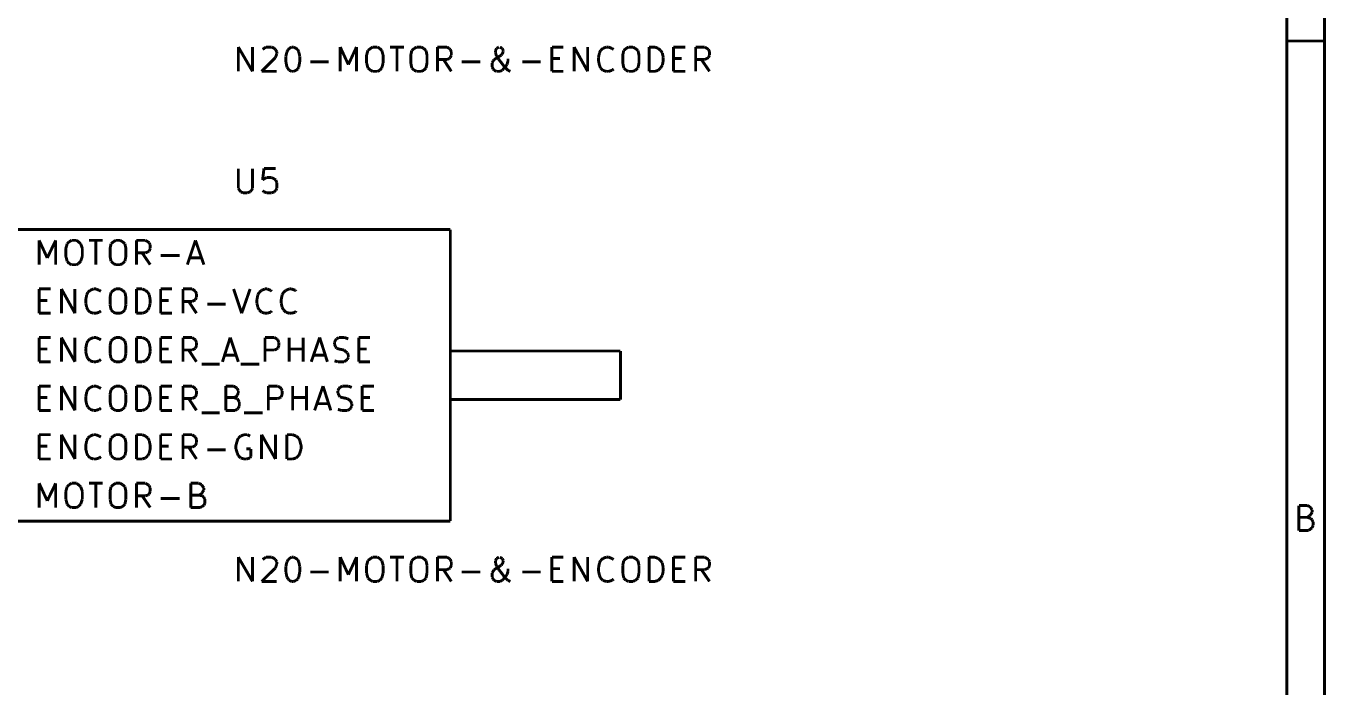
# Model space of a CAD drawing. Header units: millimetres. Extents: x 10 to 287, y 10 to 200.
# Drawn here: x 219.1 to 287.1, y 116.3 to 150.8 of the extents above; entities that cross this region are included whole.
import ezdxf

# ---------------------------------------------------------------- set-up
doc = ezdxf.new("R2010")
doc.units = ezdxf.units.MM
doc.layers.add('P', color=7, linetype='Continuous')

msp = doc.modelspace()

# ---------------------------------------------------------------- linework, layer by layer
at = {"layer": 'P', "const_width": 0.152}
for points in [[(286.985, 10.019), (286.985, 200.007)], [(285.009, 11.994), (285.009, 198.032)], [(230.223, 148.449), (230.223, 149.719)], [(230.223, 149.719), (230.964, 148.449)], [(230.964, 148.449), (230.964, 149.719)], [(231.493, 149.595), (231.563, 149.648)], [(231.563, 149.648), (231.669, 149.719)], [(231.669, 149.719), (231.969, 149.719)], [(231.969, 149.719), (232.11, 149.648)], [(232.11, 149.648), (232.163, 149.595)], [(232.163, 149.595), (232.234, 149.472)], [(232.234, 149.472), (232.234, 149.366)], [(232.71, 149.243), (232.763, 149.472)], [(232.763, 149.472), (232.833, 149.595)], [(232.833, 149.595), (232.886, 149.648)], [(232.886, 149.648), (233.01, 149.719)], [(233.01, 149.719), (233.116, 149.719)], [(233.116, 149.719), (233.239, 149.648)], [(233.239, 149.648), (233.327, 149.595)], [(233.327, 149.595), (233.38, 149.472)], [(233.38, 149.472), (233.433, 149.243)], [(235.55, 148.449), (235.55, 149.719)], [(235.55, 149.719), (235.973, 148.802)], [(235.973, 148.802), (236.396, 149.719)], [(236.396, 149.719), (236.396, 148.449)], [(236.926, 149.296), (236.996, 149.543)], [(236.996, 149.543), (237.137, 149.648)], [(237.137, 149.648), (237.243, 149.719)], [(237.243, 149.719), (237.49, 149.719)], [(237.49, 149.719), (237.613, 149.648)], [(237.613, 149.648), (237.719, 149.543)], [(237.719, 149.543), (237.79, 149.296)], [(238.143, 149.719), (238.883, 149.719)], [(238.513, 148.449), (238.513, 149.719)], [(239.236, 149.296), (239.289, 149.543)], [(239.289, 149.543), (239.413, 149.648)], [(239.413, 149.648), (239.554, 149.719)], [(239.554, 149.719), (239.783, 149.719)], [(239.783, 149.719), (239.907, 149.648)], [(239.907, 149.648), (240.03, 149.543)], [(240.03, 149.543), (240.083, 149.296)], [(240.63, 148.449), (240.63, 149.719)], [(240.63, 149.719), (241.124, 149.719)], [(241.124, 149.719), (241.247, 149.648)], [(241.247, 149.648), (241.3, 149.595)], [(241.3, 149.595), (241.353, 149.472)], [(241.353, 149.472), (241.353, 149.296)], [(243.664, 149.543), (243.717, 149.648)], [(243.664, 149.419), (243.664, 149.543)], [(243.717, 149.243), (243.664, 149.419)], [(243.717, 149.648), (243.84, 149.719)], [(243.893, 149.719), (244.016, 149.648)], [(244.016, 149.648), (244.069, 149.543)], [(244.069, 149.472), (244.016, 149.366)], [(244.069, 149.543), (244.069, 149.472)], [(246.609, 148.449), (246.609, 149.719)], [(246.609, 149.719), (247.209, 149.719)], [(247.773, 148.449), (247.773, 149.719)], [(247.773, 149.719), (248.479, 148.449)], [(248.479, 148.449), (248.479, 149.719)], [(249.043, 149.172), (249.096, 149.419)], [(249.096, 149.419), (249.149, 149.543)], [(249.149, 149.543), (249.273, 149.648)], [(249.273, 149.648), (249.449, 149.719)], [(249.449, 149.719), (249.573, 149.719)], [(249.573, 149.719), (249.749, 149.648)], [(249.749, 149.648), (249.837, 149.595)], [(250.313, 149.296), (250.366, 149.543)], [(250.366, 149.543), (250.49, 149.648)], [(250.49, 149.648), (250.613, 149.719)], [(250.613, 149.719), (250.843, 149.719)], [(250.843, 149.719), (250.966, 149.648)], [(250.966, 149.648), (251.107, 149.543)], [(251.107, 149.543), (251.16, 149.296)], [(251.689, 148.449), (251.689, 149.719)], [(251.689, 149.719), (251.989, 149.719)], [(251.989, 149.719), (252.166, 149.648)], [(252.166, 149.648), (252.289, 149.543)], [(252.289, 149.543), (252.377, 149.419)], [(252.377, 149.419), (252.43, 149.172)], [(252.959, 148.449), (252.959, 149.719)], [(252.959, 149.719), (253.577, 149.719)], [(254.123, 148.449), (254.123, 149.719)], [(254.123, 149.719), (254.6, 149.719)], [(254.6, 149.719), (254.706, 149.648)], [(254.706, 149.648), (254.794, 149.595)], [(254.794, 149.595), (254.847, 149.472)], [(254.847, 149.472), (254.847, 149.296)], [(286.985, 150.036), (285.009, 150.036)], [(232.163, 149.172), (231.44, 148.449)], [(232.234, 149.366), (232.163, 149.172)], [(232.71, 148.943), (232.71, 149.243)], [(232.763, 148.678), (232.71, 148.943)], [(233.433, 148.943), (233.38, 148.678)], [(233.433, 149.243), (233.433, 148.943)], [(233.98, 148.943), (234.95, 148.943)], [(236.926, 148.89), (236.926, 149.296)], [(236.996, 148.625), (236.926, 148.89)], [(237.79, 148.89), (237.719, 148.625)], [(237.79, 149.296), (237.79, 148.89)], [(239.236, 148.89), (239.236, 149.296)], [(239.289, 148.625), (239.236, 148.89)], [(240.083, 148.89), (240.03, 148.625)], [(240.083, 149.296), (240.083, 148.89)], [(241.124, 149.066), (240.63, 149.066)], [(241.353, 148.449), (240.947, 149.066)], [(241.247, 149.119), (241.124, 149.066)], [(241.3, 149.172), (241.247, 149.119)], [(241.353, 149.296), (241.3, 149.172)], [(241.9, 148.943), (242.87, 148.943)], [(243.54, 148.996), (243.487, 148.89)], [(243.487, 148.89), (243.487, 148.678)], [(243.593, 149.066), (243.54, 148.996)], [(243.963, 149.296), (243.593, 149.066)], [(243.84, 149.066), (243.717, 149.243)], [(244.14, 148.678), (243.84, 149.066)], [(244.016, 149.366), (243.963, 149.296)], [(244.069, 148.572), (244.263, 148.802)], [(244.263, 148.802), (244.316, 148.996)], [(244.316, 148.996), (244.316, 149.119)], [(245.057, 148.943), (246.027, 148.943)], [(246.609, 149.119), (247.033, 149.119)], [(249.043, 148.996), (249.043, 149.172)], [(249.096, 148.766), (249.043, 148.996)], [(249.149, 148.625), (249.096, 148.766)], [(250.313, 148.89), (250.313, 149.296)], [(250.366, 148.625), (250.313, 148.89)], [(251.16, 148.89), (251.107, 148.625)], [(251.16, 149.296), (251.16, 148.89)], [(252.377, 148.766), (252.289, 148.625)], [(252.43, 148.996), (252.377, 148.766)], [(252.43, 149.172), (252.43, 148.996)], [(252.959, 149.119), (253.383, 149.119)], [(254.6, 149.066), (254.123, 149.066)], [(254.847, 148.449), (254.423, 149.066)], [(254.706, 149.119), (254.6, 149.066)], [(254.794, 149.172), (254.706, 149.119)], [(254.847, 149.296), (254.794, 149.172)], [(231.44, 148.449), (232.234, 148.449)], [(232.833, 148.572), (232.763, 148.678)], [(232.886, 148.502), (232.833, 148.572)], [(233.01, 148.449), (232.886, 148.502)], [(233.116, 148.449), (233.01, 148.449)], [(233.239, 148.502), (233.116, 148.449)], [(233.327, 148.572), (233.239, 148.502)], [(233.38, 148.678), (233.327, 148.572)], [(237.137, 148.502), (236.996, 148.625)], [(237.243, 148.449), (237.137, 148.502)], [(237.49, 148.449), (237.243, 148.449)], [(237.613, 148.502), (237.49, 148.449)], [(237.719, 148.625), (237.613, 148.502)], [(239.413, 148.502), (239.289, 148.625)], [(239.554, 148.449), (239.413, 148.502)], [(239.783, 148.449), (239.554, 148.449)], [(239.907, 148.502), (239.783, 148.449)], [(240.03, 148.625), (239.907, 148.502)], [(243.487, 148.678), (243.54, 148.572)], [(243.54, 148.572), (243.593, 148.502)], [(243.593, 148.502), (243.717, 148.449)], [(243.717, 148.449), (243.893, 148.449)], [(243.893, 148.449), (244.016, 148.502)], [(244.016, 148.502), (244.069, 148.572)], [(244.316, 148.502), (244.14, 148.678)], [(244.44, 148.449), (244.316, 148.502)], [(247.209, 148.449), (246.609, 148.449)], [(249.273, 148.502), (249.149, 148.625)], [(249.449, 148.449), (249.273, 148.502)], [(249.573, 148.449), (249.449, 148.449)], [(249.749, 148.502), (249.573, 148.449)], [(249.837, 148.572), (249.749, 148.502)], [(250.49, 148.502), (250.366, 148.625)], [(250.613, 148.449), (250.49, 148.502)], [(250.843, 148.449), (250.613, 148.449)], [(250.966, 148.502), (250.843, 148.449)], [(251.107, 148.625), (250.966, 148.502)], [(251.989, 148.449), (251.689, 148.449)], [(252.166, 148.502), (251.989, 148.449)], [(252.289, 148.625), (252.166, 148.502)], [(253.577, 148.449), (252.959, 148.449)], [(230.223, 143.369), (230.223, 142.328)], [(230.964, 142.328), (230.964, 143.369)], [(231.563, 143.369), (231.493, 142.769)], [(232.181, 143.369), (231.563, 143.369)], [(231.493, 142.769), (231.563, 142.822)], [(231.563, 142.822), (231.704, 142.893)], [(231.704, 142.893), (231.969, 142.893)], [(231.969, 142.893), (232.11, 142.822)], [(232.11, 142.822), (232.181, 142.769)], [(232.181, 142.769), (232.234, 142.628)], [(232.234, 142.628), (232.234, 142.328)], [(230.223, 142.328), (230.293, 142.222)], [(230.293, 142.222), (230.346, 142.152)], [(230.346, 142.152), (230.47, 142.099)], [(230.47, 142.099), (230.699, 142.099)], [(230.699, 142.099), (230.84, 142.152)], [(230.84, 142.152), (230.911, 142.222)], [(230.911, 142.222), (230.964, 142.328)], [(231.563, 142.152), (231.493, 142.222)], [(231.704, 142.099), (231.563, 142.152)], [(231.969, 142.099), (231.704, 142.099)], [(232.11, 142.152), (231.969, 142.099)], [(232.181, 142.222), (232.11, 142.152)], [(232.234, 142.328), (232.181, 142.222)], [(241.3, 140.176), (218.44, 140.176)], [(241.3, 124.936), (241.3, 140.176)], [(219.816, 138.342), (219.816, 139.612)], [(219.816, 139.612), (220.239, 138.695)], [(220.239, 138.695), (220.68, 139.612)], [(220.68, 139.612), (220.68, 138.342)], [(221.209, 139.188), (221.28, 139.435)], [(221.209, 138.783), (221.209, 139.188)], [(221.28, 139.435), (221.386, 139.541)], [(221.386, 139.541), (221.509, 139.612)], [(221.509, 139.612), (221.774, 139.612)], [(221.774, 139.612), (221.862, 139.541)], [(221.862, 139.541), (221.985, 139.435)], [(221.985, 139.435), (222.074, 139.188)], [(222.074, 139.188), (222.074, 138.783)], [(222.426, 139.612), (223.132, 139.612)], [(222.779, 138.342), (222.779, 139.612)], [(223.52, 139.188), (223.573, 139.435)], [(223.52, 138.783), (223.52, 139.188)], [(223.573, 139.435), (223.696, 139.541)], [(223.696, 139.541), (223.82, 139.612)], [(223.82, 139.612), (224.049, 139.612)], [(224.049, 139.612), (224.173, 139.541)], [(224.173, 139.541), (224.296, 139.435)], [(224.296, 139.435), (224.349, 139.188)], [(224.349, 139.188), (224.349, 138.783)], [(224.896, 138.342), (224.896, 139.612)], [(224.896, 139.612), (225.372, 139.612)], [(225.372, 139.612), (225.496, 139.541)], [(225.496, 139.541), (225.566, 139.488)], [(225.566, 139.488), (225.619, 139.365)], [(225.619, 139.188), (225.566, 139.047)], [(225.619, 139.365), (225.619, 139.188)], [(227.559, 138.342), (227.983, 139.612)], [(227.983, 139.612), (228.424, 138.342)], [(221.28, 138.518), (221.209, 138.783)], [(221.386, 138.395), (221.28, 138.518)], [(221.985, 138.518), (221.862, 138.395)], [(222.074, 138.783), (221.985, 138.518)], [(223.573, 138.518), (223.52, 138.783)], [(223.696, 138.395), (223.573, 138.518)], [(224.296, 138.518), (224.173, 138.395)], [(224.349, 138.783), (224.296, 138.518)], [(225.372, 138.959), (224.896, 138.959)], [(225.619, 138.342), (225.196, 138.959)], [(225.496, 139.012), (225.372, 138.959)], [(225.566, 139.047), (225.496, 139.012)], [(226.166, 138.818), (227.154, 138.818)], [(227.683, 138.695), (228.3, 138.695)], [(221.509, 138.342), (221.386, 138.395)], [(221.774, 138.342), (221.509, 138.342)], [(221.862, 138.395), (221.774, 138.342)], [(223.82, 138.342), (223.696, 138.395)], [(224.049, 138.342), (223.82, 138.342)], [(224.173, 138.395), (224.049, 138.342)], [(219.816, 135.802), (219.816, 137.072)], [(219.816, 137.072), (220.416, 137.072)], [(219.816, 136.472), (220.239, 136.472)], [(220.98, 135.802), (220.98, 137.072)], [(220.98, 137.072), (221.686, 135.802)], [(221.686, 135.802), (221.686, 137.072)], [(222.25, 136.507), (222.303, 136.772)], [(222.25, 136.331), (222.25, 136.507)], [(222.303, 136.772), (222.356, 136.895)], [(222.356, 136.895), (222.479, 137.001)], [(222.479, 137.001), (222.656, 137.072)], [(222.656, 137.072), (222.779, 137.072)], [(222.779, 137.072), (222.956, 137.001)], [(222.956, 137.001), (223.044, 136.948)], [(223.52, 136.648), (223.573, 136.895)], [(223.52, 136.243), (223.52, 136.648)], [(223.573, 136.895), (223.696, 137.001)], [(223.696, 137.001), (223.82, 137.072)], [(223.82, 137.072), (224.049, 137.072)], [(224.049, 137.072), (224.173, 137.001)], [(224.173, 137.001), (224.296, 136.895)], [(224.296, 136.895), (224.349, 136.648)], [(224.349, 136.648), (224.349, 136.243)], [(224.896, 135.802), (224.896, 137.072)], [(224.896, 137.072), (225.196, 137.072)], [(225.196, 137.072), (225.372, 137.001)], [(225.372, 137.001), (225.496, 136.895)], [(225.496, 136.895), (225.566, 136.772)], [(225.566, 136.772), (225.619, 136.507)], [(225.619, 136.507), (225.619, 136.331)], [(226.166, 135.802), (226.166, 137.072)], [(226.166, 137.072), (226.766, 137.072)], [(226.166, 136.472), (226.589, 136.472)], [(227.33, 135.802), (227.33, 137.072)], [(227.33, 137.072), (227.806, 137.072)], [(227.806, 137.072), (227.912, 137.001)], [(227.912, 136.472), (227.806, 136.419)], [(227.912, 137.001), (227.983, 136.948)], [(227.983, 136.507), (227.912, 136.472)], [(227.983, 136.948), (228.036, 136.825)], [(228.036, 136.648), (227.983, 136.507)], [(228.036, 136.825), (228.036, 136.648)], [(229.976, 137.072), (230.399, 135.802)], [(230.399, 135.802), (230.84, 137.072)], [(231.193, 136.507), (231.246, 136.772)], [(231.193, 136.331), (231.193, 136.507)], [(231.246, 136.772), (231.316, 136.895)], [(231.316, 136.895), (231.44, 137.001)], [(231.44, 137.001), (231.616, 137.072)], [(231.616, 137.072), (231.722, 137.072)], [(231.722, 137.072), (231.916, 137.001)], [(231.916, 137.001), (231.969, 136.948)], [(232.463, 136.507), (232.516, 136.772)], [(232.463, 136.331), (232.463, 136.507)], [(232.516, 136.772), (232.586, 136.895)], [(232.586, 136.895), (232.71, 137.001)], [(232.71, 137.001), (232.886, 137.072)], [(232.886, 137.072), (232.992, 137.072)], [(232.992, 137.072), (233.204, 137.001)], [(233.204, 137.001), (233.239, 136.948)], [(220.416, 135.802), (219.816, 135.802)], [(222.303, 136.102), (222.25, 136.331)], [(222.356, 135.978), (222.303, 136.102)], [(222.479, 135.855), (222.356, 135.978)], [(222.656, 135.802), (222.479, 135.855)], [(222.779, 135.802), (222.656, 135.802)], [(222.956, 135.855), (222.779, 135.802)], [(223.044, 135.925), (222.956, 135.855)], [(223.573, 135.978), (223.52, 136.243)], [(223.696, 135.855), (223.573, 135.978)], [(223.82, 135.802), (223.696, 135.855)], [(224.049, 135.802), (223.82, 135.802)], [(224.173, 135.855), (224.049, 135.802)], [(224.296, 135.978), (224.173, 135.855)], [(224.349, 136.243), (224.296, 135.978)], [(225.196, 135.802), (224.896, 135.802)], [(225.372, 135.855), (225.196, 135.802)], [(225.496, 135.978), (225.372, 135.855)], [(225.566, 136.102), (225.496, 135.978)], [(225.619, 136.331), (225.566, 136.102)], [(226.766, 135.802), (226.166, 135.802)], [(227.806, 136.419), (227.33, 136.419)], [(228.036, 135.802), (227.63, 136.419)], [(228.6, 136.278), (229.57, 136.278)], [(231.246, 136.102), (231.193, 136.331)], [(231.316, 135.978), (231.246, 136.102)], [(231.44, 135.855), (231.316, 135.978)], [(231.616, 135.802), (231.44, 135.855)], [(231.722, 135.802), (231.616, 135.802)], [(231.916, 135.855), (231.722, 135.802)], [(231.969, 135.925), (231.916, 135.855)], [(232.516, 136.102), (232.463, 136.331)], [(232.586, 135.978), (232.516, 136.102)], [(232.71, 135.855), (232.586, 135.978)], [(232.886, 135.802), (232.71, 135.855)], [(232.992, 135.802), (232.886, 135.802)], [(233.204, 135.855), (232.992, 135.802)], [(233.239, 135.925), (233.204, 135.855)], [(219.816, 133.262), (219.816, 134.532)], [(219.816, 134.532), (220.416, 134.532)], [(220.98, 133.262), (220.98, 134.532)], [(220.98, 134.532), (221.686, 133.262)], [(221.686, 133.262), (221.686, 134.532)], [(222.356, 134.355), (222.479, 134.461)], [(222.479, 134.461), (222.656, 134.532)], [(222.656, 134.532), (222.779, 134.532)], [(222.779, 134.532), (222.956, 134.461)], [(222.956, 134.461), (223.044, 134.408)], [(223.573, 134.355), (223.696, 134.461)], [(223.696, 134.461), (223.82, 134.532)], [(223.82, 134.532), (224.049, 134.532)], [(224.049, 134.532), (224.173, 134.461)], [(224.173, 134.461), (224.296, 134.355)], [(224.896, 133.262), (224.896, 134.532)], [(224.896, 134.532), (225.196, 134.532)], [(225.196, 134.532), (225.372, 134.461)], [(225.372, 134.461), (225.496, 134.355)], [(226.166, 133.262), (226.166, 134.532)], [(226.166, 134.532), (226.766, 134.532)], [(227.33, 133.262), (227.33, 134.532)], [(227.33, 134.532), (227.806, 134.532)], [(227.806, 134.532), (227.912, 134.461)], [(227.912, 134.461), (227.983, 134.408)], [(229.394, 133.262), (229.799, 134.532)], [(229.799, 134.532), (230.223, 133.262)], [(231.616, 133.262), (231.616, 134.532)], [(231.616, 134.532), (232.11, 134.532)], [(232.11, 134.532), (232.234, 134.461)], [(232.234, 134.461), (232.287, 134.408)], [(232.886, 133.262), (232.886, 134.532)], [(233.609, 133.262), (233.609, 134.532)], [(234.033, 133.262), (234.474, 134.532)], [(234.474, 134.532), (234.879, 133.262)], [(235.303, 134.408), (235.356, 134.461)], [(235.356, 134.461), (235.479, 134.532)], [(235.479, 134.532), (235.779, 134.532)], [(235.779, 134.532), (235.973, 134.461)], [(236.52, 133.262), (236.52, 134.532)], [(236.52, 134.532), (237.102, 134.532)], [(219.816, 133.932), (220.239, 133.932)], [(222.25, 133.967), (222.303, 134.232)], [(222.25, 133.791), (222.25, 133.967)], [(222.303, 133.562), (222.25, 133.791)], [(222.303, 134.232), (222.356, 134.355)], [(223.52, 134.108), (223.573, 134.355)], [(223.52, 133.703), (223.52, 134.108)], [(224.296, 134.355), (224.349, 134.108)], [(224.349, 134.108), (224.349, 133.703)], [(225.496, 134.355), (225.566, 134.232)], [(225.566, 134.232), (225.619, 133.967)], [(225.619, 133.791), (225.566, 133.562)], [(225.619, 133.967), (225.619, 133.791)], [(226.166, 133.932), (226.589, 133.932)], [(227.806, 133.879), (227.33, 133.879)], [(228.036, 133.262), (227.63, 133.879)], [(227.912, 133.932), (227.806, 133.879)], [(227.983, 133.967), (227.912, 133.932)], [(227.983, 134.408), (228.036, 134.285)], [(228.036, 134.108), (227.983, 133.967)], [(228.036, 134.285), (228.036, 134.108)], [(232.11, 133.879), (231.616, 133.879)], [(232.234, 133.932), (232.11, 133.879)], [(232.287, 133.967), (232.234, 133.932)], [(232.287, 134.408), (232.339, 134.285)], [(232.339, 134.108), (232.287, 133.967)], [(232.339, 134.285), (232.339, 134.108)], [(232.886, 133.932), (233.609, 133.932)], [(235.25, 134.285), (235.303, 134.408)], [(235.25, 134.179), (235.25, 134.285)], [(235.303, 134.056), (235.25, 134.179)], [(235.356, 133.967), (235.303, 134.056)], [(235.479, 133.932), (235.356, 133.967)], [(235.744, 133.879), (235.479, 133.932)], [(235.832, 133.791), (235.744, 133.879)], [(235.92, 133.738), (235.832, 133.791)], [(236.52, 133.932), (236.926, 133.932)], [(241.3, 133.826), (241.3, 131.286)], [(250.19, 133.826), (241.3, 133.826)], [(250.19, 131.286), (250.19, 133.826)], [(220.416, 133.262), (219.816, 133.262)], [(222.356, 133.438), (222.303, 133.562)], [(222.479, 133.315), (222.356, 133.438)], [(222.656, 133.262), (222.479, 133.315)], [(222.779, 133.262), (222.656, 133.262)], [(222.956, 133.315), (222.779, 133.262)], [(223.044, 133.385), (222.956, 133.315)], [(223.573, 133.438), (223.52, 133.703)], [(223.696, 133.315), (223.573, 133.438)], [(223.82, 133.262), (223.696, 133.315)], [(224.049, 133.262), (223.82, 133.262)], [(224.173, 133.315), (224.049, 133.262)], [(224.296, 133.438), (224.173, 133.315)], [(224.349, 133.703), (224.296, 133.438)], [(225.196, 133.262), (224.896, 133.262)], [(225.372, 133.315), (225.196, 133.262)], [(225.496, 133.438), (225.372, 133.315)], [(225.566, 133.562), (225.496, 133.438)], [(226.766, 133.262), (226.166, 133.262)], [(228.3, 133.138), (229.253, 133.138)], [(229.482, 133.615), (230.099, 133.615)], [(230.346, 133.138), (231.316, 133.138)], [(234.156, 133.615), (234.774, 133.615)], [(235.25, 133.315), (235.426, 133.262)], [(235.426, 133.262), (235.744, 133.262)], [(235.744, 133.262), (235.832, 133.315)], [(235.832, 133.315), (235.92, 133.385)], [(235.973, 133.615), (235.92, 133.738)], [(235.92, 133.385), (235.973, 133.491)], [(235.973, 133.491), (235.973, 133.615)], [(237.102, 133.262), (236.52, 133.262)], [(219.816, 130.722), (219.816, 131.992)], [(219.816, 131.992), (220.416, 131.992)], [(220.98, 130.722), (220.98, 131.992)], [(220.98, 131.992), (221.686, 130.722)], [(221.686, 130.722), (221.686, 131.992)], [(222.303, 131.692), (222.356, 131.815)], [(222.356, 131.815), (222.479, 131.921)], [(222.479, 131.921), (222.656, 131.992)], [(222.656, 131.992), (222.779, 131.992)], [(222.779, 131.992), (222.956, 131.921)], [(222.956, 131.921), (223.044, 131.868)], [(223.52, 131.568), (223.573, 131.815)], [(223.573, 131.815), (223.696, 131.921)], [(223.696, 131.921), (223.82, 131.992)], [(223.82, 131.992), (224.049, 131.992)], [(224.049, 131.992), (224.173, 131.921)], [(224.173, 131.921), (224.296, 131.815)], [(224.296, 131.815), (224.349, 131.568)], [(224.896, 130.722), (224.896, 131.992)], [(224.896, 131.992), (225.196, 131.992)], [(225.196, 131.992), (225.372, 131.921)], [(225.372, 131.921), (225.496, 131.815)], [(225.496, 131.815), (225.566, 131.692)], [(226.166, 130.722), (226.166, 131.992)], [(226.166, 131.992), (226.766, 131.992)], [(227.33, 130.722), (227.33, 131.992)], [(227.33, 131.992), (227.806, 131.992)], [(227.806, 131.992), (227.912, 131.921)], [(227.912, 131.921), (227.983, 131.868)], [(227.983, 131.868), (228.036, 131.745)], [(228.036, 131.745), (228.036, 131.568)], [(229.57, 130.722), (229.57, 131.992)], [(229.57, 131.992), (229.976, 131.992)], [(229.976, 131.992), (230.099, 131.921)], [(230.099, 131.921), (230.17, 131.868)], [(230.17, 131.868), (230.223, 131.745)], [(230.223, 131.745), (230.223, 131.639)], [(231.793, 130.722), (231.793, 131.992)], [(231.793, 131.992), (232.287, 131.992)], [(232.287, 131.992), (232.41, 131.921)], [(232.41, 131.921), (232.463, 131.868)], [(232.463, 131.868), (232.516, 131.745)], [(232.516, 131.745), (232.516, 131.568)], [(233.063, 130.722), (233.063, 131.992)], [(233.786, 130.722), (233.786, 131.992)], [(234.209, 130.722), (234.65, 131.992)], [(234.65, 131.992), (235.056, 130.722)], [(235.426, 131.745), (235.479, 131.868)], [(235.426, 131.639), (235.426, 131.745)], [(235.479, 131.868), (235.532, 131.921)], [(235.532, 131.921), (235.656, 131.992)], [(235.656, 131.992), (235.973, 131.992)], [(235.973, 131.992), (236.149, 131.921)], [(236.696, 130.722), (236.696, 131.992)], [(236.696, 131.992), (237.314, 131.992)], [(219.816, 131.392), (220.239, 131.392)], [(222.25, 131.427), (222.303, 131.692)], [(222.25, 131.251), (222.25, 131.427)], [(222.303, 131.022), (222.25, 131.251)], [(223.52, 131.163), (223.52, 131.568)], [(223.573, 130.898), (223.52, 131.163)], [(224.349, 131.163), (224.296, 130.898)], [(224.349, 131.568), (224.349, 131.163)], [(225.566, 131.692), (225.619, 131.427)], [(225.619, 131.251), (225.566, 131.022)], [(225.619, 131.427), (225.619, 131.251)], [(226.166, 131.392), (226.589, 131.392)], [(227.806, 131.339), (227.33, 131.339)], [(228.036, 130.722), (227.63, 131.339)], [(227.912, 131.392), (227.806, 131.339)], [(227.983, 131.427), (227.912, 131.392)], [(228.036, 131.568), (227.983, 131.427)], [(229.976, 131.392), (229.57, 131.392)], [(230.099, 131.427), (229.976, 131.392)], [(229.976, 131.392), (230.17, 131.339)], [(230.17, 131.516), (230.099, 131.427)], [(230.223, 131.639), (230.17, 131.516)], [(230.17, 131.339), (230.223, 131.251)], [(230.223, 131.251), (230.276, 131.163)], [(230.276, 131.163), (230.276, 130.951)], [(232.287, 131.339), (231.793, 131.339)], [(232.41, 131.392), (232.287, 131.339)], [(232.463, 131.427), (232.41, 131.392)], [(232.516, 131.568), (232.463, 131.427)], [(233.063, 131.392), (233.786, 131.392)], [(234.333, 131.075), (234.95, 131.075)], [(235.479, 131.516), (235.426, 131.639)], [(235.532, 131.427), (235.479, 131.516)], [(235.656, 131.392), (235.532, 131.427)], [(235.92, 131.339), (235.656, 131.392)], [(236.044, 131.251), (235.92, 131.339)], [(236.097, 131.198), (236.044, 131.251)], [(236.149, 131.075), (236.097, 131.198)], [(236.149, 130.951), (236.149, 131.075)], [(236.696, 131.392), (237.102, 131.392)], [(241.3, 131.286), (250.19, 131.286)], [(220.416, 130.722), (219.816, 130.722)], [(222.356, 130.898), (222.303, 131.022)], [(222.479, 130.775), (222.356, 130.898)], [(222.656, 130.722), (222.479, 130.775)], [(222.779, 130.722), (222.656, 130.722)], [(222.956, 130.775), (222.779, 130.722)], [(223.044, 130.845), (222.956, 130.775)], [(223.696, 130.775), (223.573, 130.898)], [(223.82, 130.722), (223.696, 130.775)], [(224.049, 130.722), (223.82, 130.722)], [(224.173, 130.775), (224.049, 130.722)], [(224.296, 130.898), (224.173, 130.775)], [(225.196, 130.722), (224.896, 130.722)], [(225.372, 130.775), (225.196, 130.722)], [(225.496, 130.898), (225.372, 130.775)], [(225.566, 131.022), (225.496, 130.898)], [(226.766, 130.722), (226.166, 130.722)], [(228.3, 130.598), (229.253, 130.598)], [(230.046, 130.722), (229.57, 130.722)], [(230.17, 130.775), (230.046, 130.722)], [(230.223, 130.845), (230.17, 130.775)], [(230.276, 130.951), (230.223, 130.845)], [(230.523, 130.598), (231.493, 130.598)], [(235.426, 130.775), (235.603, 130.722)], [(235.603, 130.722), (235.92, 130.722)], [(235.92, 130.722), (236.044, 130.775)], [(236.044, 130.775), (236.097, 130.845)], [(236.097, 130.845), (236.149, 130.951)], [(237.314, 130.722), (236.696, 130.722)], [(219.816, 128.182), (219.816, 129.452)], [(219.816, 129.452), (220.416, 129.452)], [(220.98, 128.182), (220.98, 129.452)], [(220.98, 129.452), (221.686, 128.182)], [(221.686, 128.182), (221.686, 129.452)], [(222.25, 128.887), (222.303, 129.152)], [(222.303, 129.152), (222.356, 129.275)], [(222.356, 129.275), (222.479, 129.381)], [(222.479, 129.381), (222.656, 129.452)], [(222.656, 129.452), (222.779, 129.452)], [(222.779, 129.452), (222.956, 129.381)], [(222.956, 129.381), (223.044, 129.328)], [(223.52, 129.028), (223.573, 129.275)], [(223.52, 128.623), (223.52, 129.028)], [(223.573, 129.275), (223.696, 129.381)], [(223.696, 129.381), (223.82, 129.452)], [(223.82, 129.452), (224.049, 129.452)], [(224.049, 129.452), (224.173, 129.381)], [(224.173, 129.381), (224.296, 129.275)], [(224.296, 129.275), (224.349, 129.028)], [(224.349, 129.028), (224.349, 128.623)], [(224.896, 128.182), (224.896, 129.452)], [(224.896, 129.452), (225.196, 129.452)], [(225.196, 129.452), (225.372, 129.381)], [(225.372, 129.381), (225.496, 129.275)], [(225.496, 129.275), (225.566, 129.152)], [(225.566, 129.152), (225.619, 128.887)], [(226.166, 128.182), (226.166, 129.452)], [(226.166, 129.452), (226.766, 129.452)], [(227.33, 128.182), (227.33, 129.452)], [(227.33, 129.452), (227.806, 129.452)], [(227.806, 129.452), (227.912, 129.381)], [(227.912, 129.381), (227.983, 129.328)], [(227.983, 129.328), (228.036, 129.205)], [(228.036, 129.028), (227.983, 128.887)], [(228.036, 129.205), (228.036, 129.028)], [(230.17, 129.152), (230.099, 128.887)], [(230.223, 129.275), (230.17, 129.152)], [(230.346, 129.381), (230.223, 129.275)], [(230.523, 129.452), (230.346, 129.381)], [(230.699, 129.452), (230.523, 129.452)], [(230.84, 129.381), (230.699, 129.452)], [(231.44, 128.182), (231.44, 129.452)], [(231.44, 129.452), (232.163, 128.182)], [(232.163, 128.182), (232.163, 129.452)], [(232.763, 128.182), (232.763, 129.452)], [(232.763, 129.452), (233.063, 129.452)], [(233.063, 129.452), (233.239, 129.381)], [(233.239, 129.381), (233.38, 129.275)], [(233.38, 129.275), (233.433, 129.152)], [(233.433, 129.152), (233.504, 128.887)], [(219.816, 128.852), (220.239, 128.852)], [(222.25, 128.711), (222.25, 128.887)], [(222.303, 128.482), (222.25, 128.711)], [(222.356, 128.358), (222.303, 128.482)], [(222.479, 128.235), (222.356, 128.358)], [(223.573, 128.358), (223.52, 128.623)], [(223.696, 128.235), (223.573, 128.358)], [(224.296, 128.358), (224.173, 128.235)], [(224.349, 128.623), (224.296, 128.358)], [(225.496, 128.358), (225.372, 128.235)], [(225.566, 128.482), (225.496, 128.358)], [(225.619, 128.711), (225.566, 128.482)], [(225.619, 128.887), (225.619, 128.711)], [(226.166, 128.852), (226.589, 128.852)], [(227.806, 128.799), (227.33, 128.799)], [(228.036, 128.182), (227.63, 128.799)], [(227.912, 128.852), (227.806, 128.799)], [(227.983, 128.887), (227.912, 128.852)], [(228.6, 128.658), (229.57, 128.658)], [(230.099, 128.887), (230.099, 128.711)], [(230.099, 128.711), (230.17, 128.482)], [(230.17, 128.482), (230.223, 128.358)], [(230.223, 128.358), (230.346, 128.235)], [(230.875, 128.711), (230.646, 128.711)], [(230.875, 128.305), (230.875, 128.711)], [(233.38, 128.358), (233.239, 128.235)], [(233.433, 128.482), (233.38, 128.358)], [(233.504, 128.711), (233.433, 128.482)], [(233.504, 128.887), (233.504, 128.711)], [(220.416, 128.182), (219.816, 128.182)], [(222.656, 128.182), (222.479, 128.235)], [(222.779, 128.182), (222.656, 128.182)], [(222.956, 128.235), (222.779, 128.182)], [(223.044, 128.305), (222.956, 128.235)], [(223.82, 128.182), (223.696, 128.235)], [(224.049, 128.182), (223.82, 128.182)], [(224.173, 128.235), (224.049, 128.182)], [(225.196, 128.182), (224.896, 128.182)], [(225.372, 128.235), (225.196, 128.182)], [(226.766, 128.182), (226.166, 128.182)], [(230.346, 128.235), (230.523, 128.182)], [(230.523, 128.182), (230.646, 128.182)], [(230.646, 128.182), (230.84, 128.235)], [(230.84, 128.235), (230.875, 128.305)], [(233.063, 128.182), (232.763, 128.182)], [(233.239, 128.235), (233.063, 128.182)], [(219.816, 125.642), (219.816, 126.912)], [(219.816, 126.912), (220.239, 125.995)], [(220.239, 125.995), (220.68, 126.912)], [(220.68, 126.912), (220.68, 125.642)], [(221.209, 126.488), (221.28, 126.735)], [(221.209, 126.083), (221.209, 126.488)], [(221.28, 126.735), (221.386, 126.841)], [(221.386, 126.841), (221.509, 126.912)], [(221.509, 126.912), (221.774, 126.912)], [(221.774, 126.912), (221.862, 126.841)], [(221.862, 126.841), (221.985, 126.735)], [(221.985, 126.735), (222.074, 126.488)], [(222.074, 126.488), (222.074, 126.083)], [(222.426, 126.912), (223.132, 126.912)], [(222.779, 125.642), (222.779, 126.912)], [(223.52, 126.488), (223.573, 126.735)], [(223.52, 126.083), (223.52, 126.488)], [(223.573, 126.735), (223.696, 126.841)], [(223.696, 126.841), (223.82, 126.912)], [(223.82, 126.912), (224.049, 126.912)], [(224.049, 126.912), (224.173, 126.841)], [(224.173, 126.841), (224.296, 126.735)], [(224.296, 126.735), (224.349, 126.488)], [(224.349, 126.488), (224.349, 126.083)], [(224.896, 125.642), (224.896, 126.912)], [(224.896, 126.912), (225.372, 126.912)], [(225.372, 126.912), (225.496, 126.841)], [(225.496, 126.294), (225.372, 126.259)], [(225.496, 126.841), (225.566, 126.788)], [(225.566, 126.347), (225.496, 126.294)], [(225.566, 126.788), (225.619, 126.665)], [(225.619, 126.488), (225.566, 126.347)], [(225.619, 126.665), (225.619, 126.488)], [(227.736, 125.642), (227.736, 126.912)], [(227.736, 126.912), (228.159, 126.912)], [(228.159, 126.294), (227.736, 126.294)], [(228.159, 126.912), (228.3, 126.841)], [(228.3, 126.347), (228.159, 126.294)], [(228.159, 126.294), (228.335, 126.259)], [(228.3, 126.841), (228.335, 126.788)], [(228.335, 126.436), (228.3, 126.347)], [(228.335, 126.788), (228.424, 126.665)], [(228.424, 126.559), (228.335, 126.436)], [(228.424, 126.665), (228.424, 126.559)], [(221.28, 125.818), (221.209, 126.083)], [(221.386, 125.695), (221.28, 125.818)], [(221.509, 125.642), (221.386, 125.695)], [(221.774, 125.642), (221.509, 125.642)], [(221.862, 125.695), (221.774, 125.642)], [(221.985, 125.818), (221.862, 125.695)], [(222.074, 126.083), (221.985, 125.818)], [(223.573, 125.818), (223.52, 126.083)], [(223.696, 125.695), (223.573, 125.818)], [(223.82, 125.642), (223.696, 125.695)], [(224.049, 125.642), (223.82, 125.642)], [(224.173, 125.695), (224.049, 125.642)], [(224.296, 125.818), (224.173, 125.695)], [(224.349, 126.083), (224.296, 125.818)], [(225.372, 126.259), (224.896, 126.259)], [(225.619, 125.642), (225.196, 126.259)], [(226.166, 126.118), (227.154, 126.118)], [(228.212, 125.642), (227.736, 125.642)], [(228.335, 125.695), (228.212, 125.642)], [(228.335, 126.259), (228.424, 126.171)], [(228.424, 125.765), (228.335, 125.695)], [(228.424, 126.171), (228.477, 126.083)], [(228.477, 125.871), (228.424, 125.765)], [(228.477, 126.083), (228.477, 125.871)], [(285.644, 124.442), (285.644, 125.748)], [(285.644, 125.748), (286.085, 125.748)], [(286.085, 125.748), (286.209, 125.695)], [(286.209, 125.695), (286.262, 125.642)], [(286.262, 125.642), (286.332, 125.518)], [(218.44, 124.936), (241.3, 124.936)], [(286.085, 125.13), (285.644, 125.13)], [(286.209, 125.218), (286.085, 125.13)], [(286.085, 125.13), (286.262, 125.077)], [(286.262, 125.271), (286.209, 125.218)], [(286.332, 125.395), (286.262, 125.271)], [(286.262, 125.077), (286.332, 125.007)], [(286.332, 125.518), (286.332, 125.395)], [(286.332, 125.007), (286.385, 124.883)], [(286.156, 124.442), (285.644, 124.442)], [(286.262, 124.531), (286.156, 124.442)], [(286.332, 124.583), (286.262, 124.531)], [(286.385, 124.707), (286.332, 124.583)], [(286.385, 124.883), (286.385, 124.707)], [(230.223, 121.779), (230.223, 123.049)], [(230.223, 123.049), (230.964, 121.779)], [(230.964, 121.779), (230.964, 123.049)], [(231.493, 122.925), (231.563, 122.978)], [(231.563, 122.978), (231.669, 123.049)], [(231.669, 123.049), (231.969, 123.049)], [(231.969, 123.049), (232.11, 122.978)], [(232.11, 122.978), (232.163, 122.925)], [(232.163, 122.925), (232.234, 122.802)], [(232.763, 122.802), (232.833, 122.925)], [(232.833, 122.925), (232.886, 122.978)], [(232.886, 122.978), (233.01, 123.049)], [(233.01, 123.049), (233.116, 123.049)], [(233.116, 123.049), (233.239, 122.978)], [(233.239, 122.978), (233.327, 122.925)], [(233.327, 122.925), (233.38, 122.802)], [(235.55, 121.779), (235.55, 123.049)], [(235.55, 123.049), (235.973, 122.132)], [(235.973, 122.132), (236.396, 123.049)], [(236.396, 123.049), (236.396, 121.779)], [(236.996, 122.873), (237.137, 122.978)], [(237.137, 122.978), (237.243, 123.049)], [(237.243, 123.049), (237.49, 123.049)], [(237.49, 123.049), (237.613, 122.978)], [(237.613, 122.978), (237.719, 122.873)], [(238.143, 123.049), (238.883, 123.049)], [(238.513, 121.779), (238.513, 123.049)], [(239.289, 122.873), (239.413, 122.978)], [(239.413, 122.978), (239.554, 123.049)], [(239.554, 123.049), (239.783, 123.049)], [(239.783, 123.049), (239.907, 122.978)], [(239.907, 122.978), (240.03, 122.873)], [(240.63, 121.779), (240.63, 123.049)], [(240.63, 123.049), (241.124, 123.049)], [(241.124, 123.049), (241.247, 122.978)], [(241.247, 122.978), (241.3, 122.925)], [(241.3, 122.925), (241.353, 122.802)], [(243.664, 122.873), (243.717, 122.978)], [(243.717, 122.978), (243.84, 123.049)], [(243.893, 123.049), (244.016, 122.978)], [(244.016, 122.978), (244.069, 122.873)], [(246.609, 121.779), (246.609, 123.049)], [(246.609, 123.049), (247.209, 123.049)], [(247.773, 121.779), (247.773, 123.049)], [(247.773, 123.049), (248.479, 121.779)], [(248.479, 121.779), (248.479, 123.049)], [(249.149, 122.873), (249.273, 122.978)], [(249.273, 122.978), (249.449, 123.049)], [(249.449, 123.049), (249.573, 123.049)], [(249.573, 123.049), (249.749, 122.978)], [(249.749, 122.978), (249.837, 122.925)], [(250.366, 122.873), (250.49, 122.978)], [(250.49, 122.978), (250.613, 123.049)], [(250.613, 123.049), (250.843, 123.049)], [(250.843, 123.049), (250.966, 122.978)], [(250.966, 122.978), (251.107, 122.873)], [(251.689, 121.779), (251.689, 123.049)], [(251.689, 123.049), (251.989, 123.049)], [(251.989, 123.049), (252.166, 122.978)], [(252.166, 122.978), (252.289, 122.873)], [(252.959, 121.779), (252.959, 123.049)], [(252.959, 123.049), (253.577, 123.049)], [(254.123, 121.779), (254.123, 123.049)], [(254.123, 123.049), (254.6, 123.049)], [(254.6, 123.049), (254.706, 122.978)], [(254.706, 122.978), (254.794, 122.925)], [(254.794, 122.925), (254.847, 122.802)], [(232.163, 122.484), (231.44, 121.779)], [(232.234, 122.696), (232.163, 122.484)], [(232.234, 122.802), (232.234, 122.696)], [(232.71, 122.573), (232.763, 122.802)], [(232.71, 122.273), (232.71, 122.573)], [(232.763, 122.008), (232.71, 122.273)], [(233.38, 122.802), (233.433, 122.573)], [(233.433, 122.273), (233.38, 122.008)], [(233.433, 122.573), (233.433, 122.273)], [(233.98, 122.273), (234.95, 122.273)], [(236.926, 122.626), (236.996, 122.873)], [(236.926, 122.22), (236.926, 122.626)], [(236.996, 121.955), (236.926, 122.22)], [(237.719, 122.873), (237.79, 122.626)], [(237.79, 122.22), (237.719, 121.955)], [(237.79, 122.626), (237.79, 122.22)], [(239.236, 122.626), (239.289, 122.873)], [(239.236, 122.22), (239.236, 122.626)], [(239.289, 121.955), (239.236, 122.22)], [(240.03, 122.873), (240.083, 122.626)], [(240.083, 122.22), (240.03, 121.955)], [(240.083, 122.626), (240.083, 122.22)], [(241.124, 122.396), (240.63, 122.396)], [(241.353, 121.779), (240.947, 122.396)], [(241.247, 122.449), (241.124, 122.396)], [(241.3, 122.484), (241.247, 122.449)], [(241.353, 122.626), (241.3, 122.484)], [(241.353, 122.802), (241.353, 122.626)], [(241.9, 122.273), (242.87, 122.273)], [(243.54, 122.308), (243.487, 122.22)], [(243.487, 122.22), (243.487, 122.008)], [(243.593, 122.396), (243.54, 122.308)], [(243.963, 122.626), (243.593, 122.396)], [(243.664, 122.749), (243.664, 122.873)], [(243.717, 122.573), (243.664, 122.749)], [(243.84, 122.396), (243.717, 122.573)], [(244.14, 122.008), (243.84, 122.396)], [(244.016, 122.696), (243.963, 122.626)], [(244.069, 122.802), (244.016, 122.696)], [(244.069, 122.873), (244.069, 122.802)], [(244.263, 122.132), (244.316, 122.308)], [(244.316, 122.308), (244.316, 122.449)], [(245.057, 122.273), (246.027, 122.273)], [(246.609, 122.449), (247.033, 122.449)], [(249.043, 122.484), (249.096, 122.749)], [(249.043, 122.308), (249.043, 122.484)], [(249.096, 122.096), (249.043, 122.308)], [(249.096, 122.749), (249.149, 122.873)], [(250.313, 122.626), (250.366, 122.873)], [(250.313, 122.22), (250.313, 122.626)], [(250.366, 121.955), (250.313, 122.22)], [(251.107, 122.873), (251.16, 122.626)], [(251.16, 122.22), (251.107, 121.955)], [(251.16, 122.626), (251.16, 122.22)], [(252.289, 122.873), (252.377, 122.749)], [(252.377, 122.749), (252.43, 122.484)], [(252.43, 122.308), (252.377, 122.096)], [(252.43, 122.484), (252.43, 122.308)], [(252.959, 122.449), (253.383, 122.449)], [(254.6, 122.396), (254.123, 122.396)], [(254.847, 121.779), (254.423, 122.396)], [(254.706, 122.449), (254.6, 122.396)], [(254.794, 122.484), (254.706, 122.449)], [(254.847, 122.626), (254.794, 122.484)], [(254.847, 122.802), (254.847, 122.626)], [(231.44, 121.779), (232.234, 121.779)], [(232.833, 121.902), (232.763, 122.008)], [(232.886, 121.832), (232.833, 121.902)], [(233.01, 121.779), (232.886, 121.832)], [(233.116, 121.779), (233.01, 121.779)], [(233.239, 121.832), (233.116, 121.779)], [(233.327, 121.902), (233.239, 121.832)], [(233.38, 122.008), (233.327, 121.902)], [(237.137, 121.832), (236.996, 121.955)], [(237.243, 121.779), (237.137, 121.832)], [(237.49, 121.779), (237.243, 121.779)], [(237.613, 121.832), (237.49, 121.779)], [(237.719, 121.955), (237.613, 121.832)], [(239.413, 121.832), (239.289, 121.955)], [(239.554, 121.779), (239.413, 121.832)], [(239.783, 121.779), (239.554, 121.779)], [(239.907, 121.832), (239.783, 121.779)], [(240.03, 121.955), (239.907, 121.832)], [(243.487, 122.008), (243.54, 121.902)], [(243.54, 121.902), (243.593, 121.832)], [(243.593, 121.832), (243.717, 121.779)], [(243.717, 121.779), (243.893, 121.779)], [(243.893, 121.779), (244.016, 121.832)], [(244.016, 121.832), (244.069, 121.902)], [(244.069, 121.902), (244.263, 122.132)], [(244.316, 121.832), (244.14, 122.008)], [(244.44, 121.779), (244.316, 121.832)], [(247.209, 121.779), (246.609, 121.779)], [(249.149, 121.955), (249.096, 122.096)], [(249.273, 121.832), (249.149, 121.955)], [(249.449, 121.779), (249.273, 121.832)], [(249.573, 121.779), (249.449, 121.779)], [(249.749, 121.832), (249.573, 121.779)], [(249.837, 121.902), (249.749, 121.832)], [(250.49, 121.832), (250.366, 121.955)], [(250.613, 121.779), (250.49, 121.832)], [(250.843, 121.779), (250.613, 121.779)], [(250.966, 121.832), (250.843, 121.779)], [(251.107, 121.955), (250.966, 121.832)], [(251.989, 121.779), (251.689, 121.779)], [(252.166, 121.832), (251.989, 121.779)], [(252.289, 121.955), (252.166, 121.832)], [(252.377, 122.096), (252.289, 121.955)], [(253.577, 121.779), (252.959, 121.779)]]:
    msp.add_lwpolyline(points, dxfattribs=at)

doc.saveas('drawing.dxf')
